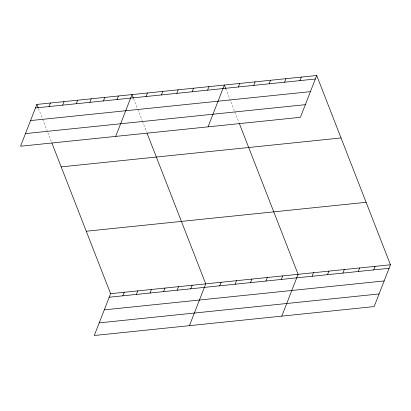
<?xml version="1.0" encoding="UTF-8"?>
<svg xmlns="http://www.w3.org/2000/svg" width="411" height="411" viewBox="0 0 411 411"><rect width="100%" height="100%" fill="white"/><g stroke="black" fill="none" stroke-linecap="round" stroke-linejoin="round"><path stroke-width="0.31" stroke-dasharray="2.06 1.54" d="M225.747 88.606L238.955 122.514M133.626 98.748L137.567 108.858M137.798 109.454L142.201 120.757M142.432 121.353L146.604 132.059M38.475 108.581L42.415 118.697M42.646 119.288L51.452 141.893"/><path stroke-width="0.62" d="M36.851 104.42L20.55 146.229L300.41 117.305L316.711 75.496L36.851 104.42L38.244 107.985M49.068 106.547L50.445 103.012M62.662 105.139L64.039 101.609M76.256 103.736L77.633 100.202M89.845 102.329L91.227 98.799M103.438 100.926L104.815 97.392M117.032 99.524L118.409 95.989M115.702 136.395L132.003 94.581L133.395 98.152M146.018 96.523L147.395 92.994M161.41 94.936L162.787 91.401M176.802 93.343L178.179 89.809M51.914 143.085L110.59 293.695L94.289 335.504L374.149 306.58L390.45 264.771L316.711 75.496M192.194 91.751L193.571 88.221M122.807 295.822L124.184 292.288M207.586 90.163L208.963 86.629M136.401 294.42L137.777 290.885M208.053 126.85L224.355 85.036L225.747 88.606M149.994 293.012L151.371 289.483M238.37 86.978L239.747 83.448M163.588 291.61L164.965 288.075M253.762 85.39L255.139 81.856M177.182 290.202L178.559 286.673M269.154 83.798L270.536 80.263M190.771 288.799L192.153 285.265M189.44 325.671L205.741 283.862L147.066 133.251M284.546 82.21L285.928 78.676M219.757 285.804L221.133 282.27M299.943 80.618L301.32 77.083M235.149 284.212L236.531 280.677M250.54 282.619L251.922 279.09M265.932 281.032L267.314 277.497M281.33 279.439L282.706 275.904M281.797 316.126L298.098 274.317L239.423 123.706M312.113 276.259L313.49 272.724M327.505 274.666L328.882 271.132M342.897 273.079L344.274 269.544M358.289 271.486L359.666 267.951M373.681 269.893L375.058 266.359M35.474 107.949L315.335 79.025M30.548 120.582L310.408 91.658M25.477 133.596L305.332 104.671M61.188 166.881L341.043 137.952M86.259 231.234L366.114 202.31M110.59 293.695L390.45 264.771M109.213 297.23L389.073 268.306M104.291 309.858L384.146 280.934M99.215 322.876L379.076 293.952"/></g></svg>
